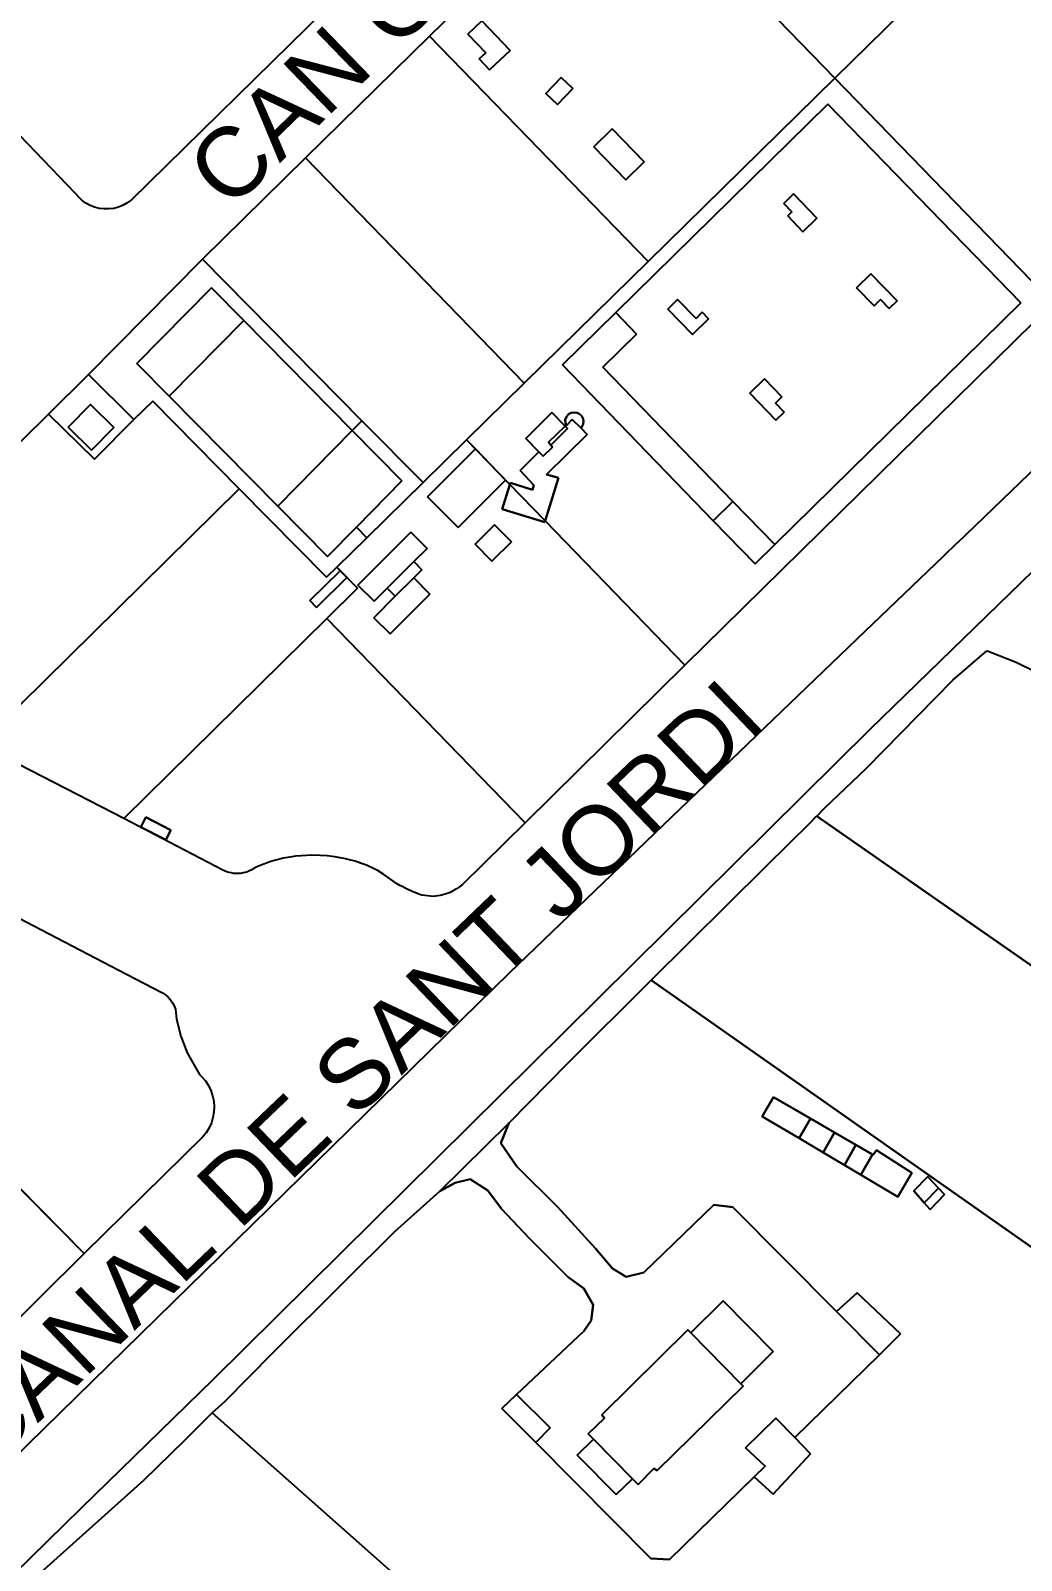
# Model space of a CAD drawing. Header units: millimetres. Extents: x 1888 to 2040, y 1705 to 1894.
# Drawn here: x 1943.3828 to 1943.5982, y 1822.3468 to 1822.6797 of the extents above; entities that cross this region are included whole.
import ezdxf

# ---------------------------------------------------------------- set-up
doc = ezdxf.new("R2010")
doc.units = ezdxf.units.MM
doc.styles.get("Standard").update_dxf_attribs({"font": 'arial.ttf'})

# ---------------------------------------------------------------- blocks, each defined once
blk = doc.blocks.new('PI Son Oms')
for p, q in [((-181.3068, -12.09385), (-181.2662, -12.05396)), ((-181.3068, -12.09385), (-181.2662, -12.05396)), ((-181.2662, -12.05396), (-181.21868, -12.10298)), ((-181.21868, -12.10298), (-181.2662, -12.05396)), ((-181.2662, -12.05396), (-181.21868, -12.10298)), ((-181.21868, -12.10298), (-181.2662, -12.05396)), ((-181.1885, -12.07333), (-181.21868, -12.10298)), ((-181.21868, -12.10298), (-181.1885, -12.07333)), ((-181.1885, -12.07333), (-181.21868, -12.10298)), ((-181.21868, -12.10298), (-181.1885, -12.07333)), ((-181.38385, -12.12802), (-181.41959, -12.09076)), ((-181.38385, -12.12802), (-181.41959, -12.09076)), ((-181.32955, -12.08818), (-181.37168, -12.12952)), ((-181.32955, -12.08818), (-181.37168, -12.12952)), ((-181.2954, -12.0905), (-181.29845, -12.0934)), ((-181.29845, -12.0934), (-181.2954, -12.0905)), ((-181.28928, -12.09694), (-181.2954, -12.0905)), ((-181.2954, -12.0905), (-181.28928, -12.09694)), ((-181.33374, -12.12031), (-181.3068, -12.09385)), ((-181.33374, -12.12031), (-181.3068, -12.09385)), ((-181.25927, -12.14288), (-181.3068, -12.09385)), ((-181.3068, -12.09385), (-181.25927, -12.14288)), ((-181.25927, -12.14288), (-181.3068, -12.09385)), ((-181.3068, -12.09385), (-181.25927, -12.14288)), ((-181.29845, -12.0934), (-181.29459, -12.09747)), ((-181.29459, -12.09747), (-181.29845, -12.0934)), ((-181.29459, -12.09747), (-181.29599, -12.09879)), ((-181.29599, -12.09879), (-181.29459, -12.09747)), ((-181.29373, -12.10117), (-181.28928, -12.09694)), ((-181.28928, -12.09694), (-181.29373, -12.10117)), ((-181.29599, -12.09879), (-181.29373, -12.10117)), ((-181.29373, -12.10117), (-181.29599, -12.09879)), ((-181.2815, -12.10634), (-181.27818, -12.10282)), ((-181.27818, -12.10282), (-181.2815, -12.10634)), ((-181.27818, -12.10282), (-181.27566, -12.1052)), ((-181.27566, -12.1052), (-181.27818, -12.10282)), ((-181.21868, -12.10298), (-181.25927, -12.14288)), ((-181.25927, -12.14288), (-181.21868, -12.10298)), ((-181.21868, -12.10298), (-181.25927, -12.14288)), ((-181.25927, -12.14288), (-181.21868, -12.10298)), ((-181.21868, -12.10298), (-181.17118, -12.15197)), ((-181.17118, -12.15197), (-181.21868, -12.10298)), ((-181.21868, -12.10298), (-181.17118, -12.15197)), ((-181.17118, -12.15197), (-181.21868, -12.10298)), ((-181.27897, -12.10872), (-181.2815, -12.10634)), ((-181.2815, -12.10634), (-181.27897, -12.10872)), ((-181.27566, -12.1052), (-181.27897, -12.10872)), ((-181.27897, -12.10872), (-181.27566, -12.1052)), ((-181.26631, -12.15399), (-181.22016, -12.10864)), ((-181.22016, -12.10864), (-181.26631, -12.15399)), ((-181.22016, -12.10864), (-181.17823, -12.15189)), ((-181.17823, -12.15189), (-181.22016, -12.10864)), ((-181.26705, -12.11403), (-181.27109, -12.11794)), ((-181.27109, -12.11794), (-181.26705, -12.11403)), ((-181.2601, -12.12121), (-181.26705, -12.11403)), ((-181.26705, -12.11403), (-181.2601, -12.12121)), ((-181.35618, -12.14236), (-181.33374, -12.12031)), ((-181.35618, -12.14236), (-181.33374, -12.12031)), ((-181.33374, -12.12031), (-181.2862, -12.16934)), ((-181.2862, -12.16934), (-181.33374, -12.12031)), ((-181.33374, -12.12031), (-181.2862, -12.16934)), ((-181.2862, -12.16934), (-181.33374, -12.12031)), ((-181.27109, -12.11794), (-181.26414, -12.12512)), ((-181.26414, -12.12512), (-181.27109, -12.11794)), ((-181.26414, -12.12512), (-181.2601, -12.12121)), ((-181.2601, -12.12121), (-181.26414, -12.12512)), ((-181.38317, -12.12883), (-181.38385, -12.12802)), ((-181.38317, -12.12883), (-181.38385, -12.12802)), ((-181.3824, -12.12955), (-181.38317, -12.12883)), ((-181.3824, -12.12955), (-181.38317, -12.12883)), ((-181.38155, -12.13017), (-181.3824, -12.12955)), ((-181.38155, -12.13017), (-181.3824, -12.12955)), ((-181.38062, -12.13067), (-181.38155, -12.13017)), ((-181.38062, -12.13067), (-181.38155, -12.13017)), ((-181.37964, -12.13106), (-181.38062, -12.13067)), ((-181.37964, -12.13106), (-181.38062, -12.13067)), ((-181.37861, -12.13132), (-181.37964, -12.13106)), ((-181.37861, -12.13132), (-181.37964, -12.13106)), ((-181.37444, -12.13104), (-181.37546, -12.13131)), ((-181.37444, -12.13104), (-181.37546, -12.13131)), ((-181.37345, -12.13065), (-181.37444, -12.13104)), ((-181.37345, -12.13065), (-181.37444, -12.13104)), ((-181.37253, -12.13014), (-181.37345, -12.13065)), ((-181.37253, -12.13014), (-181.37345, -12.13065)), ((-181.37168, -12.12952), (-181.37253, -12.13014)), ((-181.37168, -12.12952), (-181.37253, -12.13014)), ((-181.22765, -12.12817), (-181.22979, -12.13026)), ((-181.22979, -12.13026), (-181.22765, -12.12817)), ((-181.22979, -12.13026), (-181.22802, -12.13209)), ((-181.22802, -12.13209), (-181.22979, -12.13026)), ((-181.22256, -12.13342), (-181.22765, -12.12817)), ((-181.22765, -12.12817), (-181.22256, -12.13342)), ((-181.37756, -12.13145), (-181.37861, -12.13132)), ((-181.37756, -12.13145), (-181.37861, -12.13132)), ((-181.37651, -12.13144), (-181.37756, -12.13145)), ((-181.37651, -12.13144), (-181.37756, -12.13145)), ((-181.37546, -12.13131), (-181.37651, -12.13144)), ((-181.37546, -12.13131), (-181.37651, -12.13144)), ((-181.22802, -12.13209), (-181.22891, -12.13296)), ((-181.22891, -12.13296), (-181.22802, -12.13209)), ((-181.22891, -12.13296), (-181.2256, -12.13639)), ((-181.2256, -12.13639), (-181.22891, -12.13296)), ((-181.2256, -12.13639), (-181.22256, -12.13342)), ((-181.22256, -12.13342), (-181.2256, -12.13639)), ((-181.19201, -12.20407), (-181.12363, -12.13832)), ((-181.19201, -12.20407), (-181.12363, -12.13832)), ((-181.38095, -12.16748), (-181.35618, -12.14236)), ((-181.38095, -12.16748), (-181.35618, -12.14236)), ((-181.35618, -12.14236), (-181.32149, -12.17753)), ((-181.32149, -12.17753), (-181.35618, -12.14236)), ((-181.35618, -12.14236), (-181.32149, -12.17753)), ((-181.32149, -12.17753), (-181.35618, -12.14236)), ((-181.2862, -12.16934), (-181.25927, -12.14288)), ((-181.25927, -12.14288), (-181.2862, -12.16934)), ((-181.2862, -12.16934), (-181.25927, -12.14288)), ((-181.25927, -12.14288), (-181.2862, -12.16934)), ((-181.21083, -12.14555), (-181.21393, -12.14861)), ((-181.21393, -12.14861), (-181.21083, -12.14555)), ((-181.20513, -12.15143), (-181.21083, -12.14555)), ((-181.21083, -12.14555), (-181.20513, -12.15143)), ((-181.35422, -12.14863), (-181.37044, -12.16508)), ((-181.37044, -12.16508), (-181.35422, -12.14863)), ((-181.3472, -12.15575), (-181.35422, -12.14863)), ((-181.35422, -12.14863), (-181.3472, -12.15575)), ((-181.25286, -12.15112), (-181.25499, -12.15322)), ((-181.25499, -12.15322), (-181.25286, -12.15112)), ((-181.24884, -12.15525), (-181.25286, -12.15112)), ((-181.25286, -12.15112), (-181.24884, -12.15525)), ((-181.21393, -12.14861), (-181.21011, -12.15256)), ((-181.21011, -12.15256), (-181.21393, -12.14861)), ((-181.21011, -12.15256), (-181.2087, -12.15117)), ((-181.2087, -12.15117), (-181.21011, -12.15256)), ((-181.2087, -12.15117), (-181.20683, -12.1531)), ((-181.20683, -12.1531), (-181.2087, -12.15117)), ((-181.27792, -12.1654), (-181.26631, -12.15399)), ((-181.26631, -12.15399), (-181.27792, -12.1654)), ((-181.26179, -12.15866), (-181.26631, -12.15399)), ((-181.26631, -12.15399), (-181.26179, -12.15866)), ((-181.25499, -12.15322), (-181.24959, -12.15879)), ((-181.24959, -12.15879), (-181.25499, -12.15322)), ((-181.17118, -12.15197), (-181.25127, -12.23069)), ((-181.17118, -12.15197), (-181.25127, -12.23069)), ((-181.24751, -12.15394), (-181.24884, -12.15525)), ((-181.24884, -12.15525), (-181.24751, -12.15394)), ((-181.24612, -12.15537), (-181.24751, -12.15394)), ((-181.24751, -12.15394), (-181.24612, -12.15537)), ((-181.17823, -12.15189), (-181.23172, -12.20447)), ((-181.23172, -12.20447), (-181.17823, -12.15189)), ((-181.20683, -12.1531), (-181.20513, -12.15143)), ((-181.20513, -12.15143), (-181.20683, -12.1531)), ((-181.36342, -12.1722), (-181.3472, -12.15575)), ((-181.3472, -12.15575), (-181.36342, -12.1722)), ((-181.3472, -12.15575), (-181.3236, -12.17967)), ((-181.3236, -12.17967), (-181.3472, -12.15575)), ((-181.24959, -12.15879), (-181.24612, -12.15537)), ((-181.24612, -12.15537), (-181.24959, -12.15879)), ((-181.26911, -12.16585), (-181.26179, -12.15866)), ((-181.26179, -12.15866), (-181.26911, -12.16585)), ((-181.12613, -12.16206), (-181.21099, -12.24466)), ((-181.12613, -12.16206), (-181.21099, -12.24466)), ((-181.38966, -12.1761), (-181.38095, -12.16748)), ((-181.38966, -12.1761), (-181.38095, -12.16748)), ((-181.38095, -12.16748), (-181.37107, -12.17727)), ((-181.37107, -12.17727), (-181.38095, -12.16748)), ((-181.38095, -12.16748), (-181.37107, -12.17727)), ((-181.37107, -12.17727), (-181.38095, -12.16748)), ((-181.37044, -12.16508), (-181.36342, -12.1722)), ((-181.36342, -12.1722), (-181.37044, -12.16508)), ((-181.24509, -12.19928), (-181.27792, -12.1654)), ((-181.27792, -12.1654), (-181.24509, -12.19928)), ((-181.24082, -12.19508), (-181.26911, -12.16585)), ((-181.26911, -12.16585), (-181.24082, -12.19508)), ((-181.29876, -12.18169), (-181.2862, -12.16934)), ((-181.2862, -12.16934), (-181.29876, -12.18169)), ((-181.29876, -12.18169), (-181.2862, -12.16934)), ((-181.2862, -12.16934), (-181.29876, -12.18169)), ((-181.23397, -12.16844), (-181.23716, -12.17156)), ((-181.23716, -12.17156), (-181.23397, -12.16844)), ((-181.23016, -12.17236), (-181.23397, -12.16844)), ((-181.23397, -12.16844), (-181.23016, -12.17236)), ((-181.38539, -12.17892), (-181.38054, -12.174)), ((-181.38054, -12.174), (-181.38539, -12.17892)), ((-181.38054, -12.174), (-181.37546, -12.17901)), ((-181.37546, -12.17901), (-181.38054, -12.174)), ((-181.37107, -12.17727), (-181.367, -12.17325)), ((-181.367, -12.17325), (-181.37107, -12.17727)), ((-181.37107, -12.17727), (-181.367, -12.17325)), ((-181.367, -12.17325), (-181.37107, -12.17727)), ((-181.367, -12.17325), (-181.34818, -12.19233)), ((-181.34818, -12.19233), (-181.367, -12.17325)), ((-181.367, -12.17325), (-181.34818, -12.19233)), ((-181.34818, -12.19233), (-181.367, -12.17325)), ((-181.33982, -12.19612), (-181.36342, -12.1722)), ((-181.36342, -12.1722), (-181.33982, -12.19612)), ((-181.23716, -12.17156), (-181.23147, -12.17741)), ((-181.23147, -12.17741), (-181.23716, -12.17156)), ((-181.23157, -12.17374), (-181.23016, -12.17236)), ((-181.23016, -12.17236), (-181.23157, -12.17374)), ((-181.2297, -12.17566), (-181.23157, -12.17374)), ((-181.23157, -12.17374), (-181.2297, -12.17566)), ((-181.43822, -12.22398), (-181.38966, -12.1761)), ((-181.43822, -12.22398), (-181.38966, -12.1761)), ((-181.38966, -12.1761), (-181.37962, -12.18593)), ((-181.37962, -12.18593), (-181.38966, -12.1761)), ((-181.38966, -12.1761), (-181.37962, -12.18593)), ((-181.37962, -12.18593), (-181.38966, -12.1761)), ((-181.37962, -12.18593), (-181.37107, -12.17727)), ((-181.37107, -12.17727), (-181.37962, -12.18593)), ((-181.37962, -12.18593), (-181.37107, -12.17727)), ((-181.37107, -12.17727), (-181.37962, -12.18593)), ((-181.3236, -12.17967), (-181.32149, -12.17753)), ((-181.32149, -12.17753), (-181.3236, -12.17967)), ((-181.32149, -12.17753), (-181.30822, -12.19099)), ((-181.30822, -12.19099), (-181.32149, -12.17753)), ((-181.32149, -12.17753), (-181.30822, -12.19099)), ((-181.30822, -12.19099), (-181.32149, -12.17753)), ((-181.28588, -12.18139), (-181.28017, -12.17576)), ((-181.28017, -12.17576), (-181.28588, -12.18139)), ((-181.28017, -12.17576), (-181.27731, -12.17868)), ((-181.27731, -12.17868), (-181.28017, -12.17576)), ((-181.27699, -12.17667), (-181.27727, -12.1773)), ((-181.27727, -12.1773), (-181.27699, -12.17667)), ((-181.27727, -12.1773), (-181.27724, -12.17799)), ((-181.27724, -12.17799), (-181.27727, -12.1773)), ((-181.27705, -12.17854), (-181.27578, -12.17724)), ((-181.27578, -12.17724), (-181.27705, -12.17854)), ((-181.27656, -12.17612), (-181.27699, -12.17667)), ((-181.27699, -12.17667), (-181.27656, -12.17612)), ((-181.27602, -12.17583), (-181.27656, -12.17612)), ((-181.27656, -12.17612), (-181.27602, -12.17583)), ((-181.27529, -12.17571), (-181.27602, -12.17583)), ((-181.27602, -12.17583), (-181.27529, -12.17571)), ((-181.27578, -12.17724), (-181.27382, -12.17918)), ((-181.27382, -12.17918), (-181.27578, -12.17724)), ((-181.27466, -12.17582), (-181.27529, -12.17571)), ((-181.27529, -12.17571), (-181.27466, -12.17582)), ((-181.27408, -12.17613), (-181.27466, -12.17582)), ((-181.27466, -12.17582), (-181.27408, -12.17613)), ((-181.27367, -12.17655), (-181.27408, -12.17613)), ((-181.27408, -12.17613), (-181.27367, -12.17655)), ((-181.27339, -12.17715), (-181.27367, -12.17655)), ((-181.27367, -12.17655), (-181.27339, -12.17715)), ((-181.27332, -12.17771), (-181.27339, -12.17715)), ((-181.27339, -12.17715), (-181.27332, -12.17771)), ((-181.27339, -12.17828), (-181.27332, -12.17771)), ((-181.27332, -12.17771), (-181.27339, -12.17828)), ((-181.23147, -12.17741), (-181.2297, -12.17566)), ((-181.2297, -12.17566), (-181.23147, -12.17741)), ((-181.38032, -12.18393), (-181.38539, -12.17892)), ((-181.38539, -12.17892), (-181.38032, -12.18393)), ((-181.37546, -12.17901), (-181.38032, -12.18393)), ((-181.38032, -12.18393), (-181.37546, -12.17901)), ((-181.3236, -12.17967), (-181.33982, -12.19612)), ((-181.33982, -12.19612), (-181.3236, -12.17967)), ((-181.31279, -12.19064), (-181.3236, -12.17967)), ((-181.3236, -12.17967), (-181.31279, -12.19064)), ((-181.27252, -12.18054), (-181.28136, -12.1892)), ((-181.28136, -12.1892), (-181.27252, -12.18054)), ((-181.2809, -12.18223), (-181.27731, -12.17868)), ((-181.27731, -12.17868), (-181.2809, -12.18223)), ((-181.28043, -12.18282), (-181.27681, -12.17925)), ((-181.27681, -12.17925), (-181.28043, -12.18282)), ((-181.27731, -12.17868), (-181.27725, -12.17875)), ((-181.27725, -12.17875), (-181.27731, -12.17868)), ((-181.27725, -12.17875), (-181.27705, -12.17854)), ((-181.27705, -12.17854), (-181.27725, -12.17875)), ((-181.27681, -12.17925), (-181.27725, -12.17875)), ((-181.27725, -12.17875), (-181.27681, -12.17925)), ((-181.27724, -12.17799), (-181.27712, -12.17845)), ((-181.27712, -12.17845), (-181.27724, -12.17799)), ((-181.27712, -12.17845), (-181.27705, -12.17854)), ((-181.27705, -12.17854), (-181.27712, -12.17845)), ((-181.27382, -12.17918), (-181.27366, -12.17889)), ((-181.27366, -12.17889), (-181.27382, -12.17918)), ((-181.27382, -12.17918), (-181.27252, -12.18054)), ((-181.27252, -12.18054), (-181.27382, -12.17918)), ((-181.27366, -12.17889), (-181.27339, -12.17828)), ((-181.27339, -12.17828), (-181.27366, -12.17889)), ((-181.29876, -12.18169), (-181.30822, -12.19099)), ((-181.30822, -12.19099), (-181.29876, -12.18169)), ((-181.29876, -12.18169), (-181.30822, -12.19099)), ((-181.30822, -12.19099), (-181.29876, -12.18169)), ((-181.29683, -12.18368), (-181.30726, -12.1941)), ((-181.30726, -12.1941), (-181.29683, -12.18368)), ((-181.28932, -12.19143), (-181.29876, -12.18169)), ((-181.29876, -12.18169), (-181.29683, -12.18368)), ((-181.28932, -12.19143), (-181.29876, -12.18169)), ((-181.29876, -12.18169), (-181.28932, -12.19143)), ((-181.29683, -12.18368), (-181.29025, -12.19047)), ((-181.28712, -12.18836), (-181.28304, -12.18429)), ((-181.28304, -12.18429), (-181.28712, -12.18836)), ((-181.28304, -12.18429), (-181.28588, -12.18139)), ((-181.28588, -12.18139), (-181.28304, -12.18429)), ((-181.28304, -12.18429), (-181.2821, -12.18527)), ((-181.2821, -12.18527), (-181.28304, -12.18429)), ((-181.2821, -12.18527), (-181.28004, -12.18331)), ((-181.28004, -12.18331), (-181.2821, -12.18527)), ((-181.28043, -12.18282), (-181.2809, -12.18223)), ((-181.2809, -12.18223), (-181.28043, -12.18282)), ((-181.28004, -12.18331), (-181.28043, -12.18282)), ((-181.28043, -12.18282), (-181.28004, -12.18331)), ((-181.32269, -12.20068), (-181.31279, -12.19064)), ((-181.31279, -12.19064), (-181.32269, -12.20068)), ((-181.30822, -12.19099), (-181.32042, -12.20298)), ((-181.32042, -12.20298), (-181.30822, -12.19099)), ((-181.30822, -12.19099), (-181.32042, -12.20298)), ((-181.32042, -12.20298), (-181.30822, -12.19099)), ((-181.30058, -12.20079), (-181.29025, -12.19047)), ((-181.29025, -12.19047), (-181.30058, -12.20079)), ((-181.29025, -12.19047), (-181.28932, -12.19143)), ((-181.28932, -12.19143), (-181.28921, -12.19108)), ((-181.28921, -12.19108), (-181.28932, -12.19143)), ((-181.28921, -12.19108), (-181.28444, -12.1926)), ((-181.28444, -12.1926), (-181.28921, -12.19108)), ((-181.28411, -12.19152), (-181.28712, -12.18836)), ((-181.28712, -12.18836), (-181.28411, -12.19152)), ((-181.27876, -12.18999), (-181.28166, -12.19934)), ((-181.28166, -12.19934), (-181.27876, -12.18999)), ((-181.28136, -12.1892), (-181.27876, -12.18999)), ((-181.27876, -12.18999), (-181.28136, -12.1892)), ((-181.34818, -12.19233), (-181.40461, -12.24798)), ((-181.40461, -12.24798), (-181.34818, -12.19233)), ((-181.34818, -12.19233), (-181.40461, -12.24798)), ((-181.40461, -12.24798), (-181.34818, -12.19233)), ((-181.34818, -12.19233), (-181.32918, -12.21159)), ((-181.32918, -12.21159), (-181.34818, -12.19233)), ((-181.34818, -12.19233), (-181.32918, -12.21159)), ((-181.32918, -12.21159), (-181.34818, -12.19233)), ((-181.30726, -12.1941), (-181.30058, -12.20079)), ((-181.30058, -12.20079), (-181.30726, -12.1941)), ((-181.28932, -12.19143), (-181.29098, -12.19676)), ((-181.29098, -12.19676), (-181.28932, -12.19143)), ((-181.28166, -12.19934), (-181.28932, -12.19143)), ((-181.28932, -12.19143), (-181.28166, -12.19934)), ((-181.28166, -12.19934), (-181.28932, -12.19143)), ((-181.28932, -12.19143), (-181.28166, -12.19934)), ((-181.28444, -12.1926), (-181.28411, -12.19152)), ((-181.28411, -12.19152), (-181.28444, -12.1926)), ((-181.32901, -12.20709), (-181.33982, -12.19612)), ((-181.33982, -12.19612), (-181.32901, -12.20709)), ((-181.29098, -12.19676), (-181.28174, -12.19959)), ((-181.28174, -12.19959), (-181.29098, -12.19676)), ((-181.24509, -12.19928), (-181.24082, -12.19508)), ((-181.24082, -12.19508), (-181.24509, -12.19928)), ((-181.23172, -12.20447), (-181.24082, -12.19508)), ((-181.24082, -12.19508), (-181.23172, -12.20447)), ((-181.32269, -12.20068), (-181.32901, -12.20709)), ((-181.32901, -12.20709), (-181.32269, -12.20068)), ((-181.32042, -12.20298), (-181.32269, -12.20068)), ((-181.32269, -12.20068), (-181.32042, -12.20298)), ((-181.29267, -12.20018), (-181.2969, -12.2044)), ((-181.2969, -12.2044), (-181.29267, -12.20018)), ((-181.289, -12.20385), (-181.29267, -12.20018)), ((-181.29267, -12.20018), (-181.289, -12.20385)), ((-181.28174, -12.19959), (-181.28166, -12.19934)), ((-181.28166, -12.19934), (-181.28174, -12.19959)), ((-181.25127, -12.23069), (-181.28166, -12.19934)), ((-181.28166, -12.19934), (-181.25127, -12.23069)), ((-181.25127, -12.23069), (-181.28166, -12.19934)), ((-181.28166, -12.19934), (-181.25127, -12.23069)), ((-181.23599, -12.20866), (-181.24509, -12.19928)), ((-181.24509, -12.19928), (-181.23599, -12.20866)), ((-181.32042, -12.20298), (-181.32698, -12.20943)), ((-181.32698, -12.20943), (-181.32042, -12.20298)), ((-181.32042, -12.20298), (-181.32698, -12.20943)), ((-181.32698, -12.20943), (-181.32042, -12.20298)), ((-181.31088, -12.20179), (-181.3224, -12.21328)), ((-181.3224, -12.21328), (-181.31088, -12.20179)), ((-181.30735, -12.20533), (-181.31088, -12.20179)), ((-181.31088, -12.20179), (-181.30735, -12.20533)), ((-181.2969, -12.2044), (-181.29323, -12.20807)), ((-181.29323, -12.20807), (-181.2969, -12.2044)), ((-181.29323, -12.20807), (-181.289, -12.20385)), ((-181.289, -12.20385), (-181.29323, -12.20807)), ((-181.23172, -12.20447), (-181.23599, -12.20866)), ((-181.23599, -12.20866), (-181.23172, -12.20447)), ((-181.19491, -12.20686), (-181.19221, -12.20426)), ((-181.19491, -12.20686), (-181.19221, -12.20426)), ((-181.19221, -12.20426), (-181.19201, -12.20407)), ((-181.19221, -12.20426), (-181.19201, -12.20407)), ((-181.31023, -12.2082), (-181.30735, -12.20533)), ((-181.30735, -12.20533), (-181.31023, -12.2082)), ((-181.21206, -12.22334), (-181.19503, -12.20698)), ((-181.21206, -12.22334), (-181.19503, -12.20698)), ((-181.19503, -12.20698), (-181.19491, -12.20686)), ((-181.19503, -12.20698), (-181.19491, -12.20686)), ((-181.33286, -12.21663), (-181.32625, -12.21017)), ((-181.32625, -12.21017), (-181.33286, -12.21663)), ((-181.32918, -12.21159), (-181.32698, -12.20943)), ((-181.32698, -12.20943), (-181.32918, -12.21159)), ((-181.32918, -12.21159), (-181.32698, -12.20943)), ((-181.32698, -12.20943), (-181.32918, -12.21159)), ((-181.32698, -12.20943), (-181.32625, -12.21017)), ((-181.32247, -12.214), (-181.32698, -12.20943)), ((-181.32698, -12.20943), (-181.32247, -12.214)), ((-181.32247, -12.214), (-181.32698, -12.20943)), ((-181.32625, -12.21017), (-181.32476, -12.21168)), ((-181.31601, -12.21398), (-181.31023, -12.2082)), ((-181.31023, -12.2082), (-181.31601, -12.21398)), ((-181.30846, -12.20997), (-181.31024, -12.21174)), ((-181.31024, -12.21174), (-181.30846, -12.20997)), ((-181.31023, -12.2082), (-181.30846, -12.20997)), ((-181.30846, -12.20997), (-181.31023, -12.2082)), ((-181.32476, -12.21168), (-181.33139, -12.21814)), ((-181.33139, -12.21814), (-181.32476, -12.21168)), ((-181.32247, -12.214), (-181.32915, -12.22058)), ((-181.32915, -12.22058), (-181.32247, -12.214)), ((-181.32247, -12.214), (-181.32915, -12.22058)), ((-181.32915, -12.22058), (-181.32247, -12.214)), ((-181.32476, -12.21168), (-181.32247, -12.214)), ((-181.3224, -12.21328), (-181.31886, -12.21683)), ((-181.31886, -12.21683), (-181.3224, -12.21328)), ((-181.31886, -12.21683), (-181.31601, -12.21398)), ((-181.31601, -12.21398), (-181.31886, -12.21683)), ((-181.31424, -12.21574), (-181.31601, -12.21398)), ((-181.31601, -12.21398), (-181.31424, -12.21574)), ((-181.31024, -12.21174), (-181.31424, -12.21574)), ((-181.31424, -12.21574), (-181.31024, -12.21174)), ((-181.3067, -12.21528), (-181.31024, -12.21174)), ((-181.31024, -12.21174), (-181.3067, -12.21528)), ((-181.33139, -12.21814), (-181.33286, -12.21663)), ((-181.33286, -12.21663), (-181.33139, -12.21814)), ((-181.31424, -12.21574), (-181.31889, -12.22039)), ((-181.31889, -12.22039), (-181.31424, -12.21574)), ((-181.31535, -12.22393), (-181.3067, -12.21528)), ((-181.3067, -12.21528), (-181.31535, -12.22393)), ((-181.32915, -12.22058), (-181.37328, -12.26411)), ((-181.37328, -12.26411), (-181.32915, -12.22058)), ((-181.32915, -12.22058), (-181.37328, -12.26411)), ((-181.37328, -12.26411), (-181.32915, -12.22058)), ((-181.32915, -12.22058), (-181.28604, -12.26502)), ((-181.28604, -12.26502), (-181.32915, -12.22058)), ((-181.32915, -12.22058), (-181.28604, -12.26502)), ((-181.28604, -12.26502), (-181.32915, -12.22058)), ((-181.31889, -12.22039), (-181.31535, -12.22393)), ((-181.31535, -12.22393), (-181.31889, -12.22039)), ((-181.232, -12.24251), (-181.21206, -12.22334)), ((-181.232, -12.24251), (-181.21206, -12.22334)), ((-181.19297, -12.23401), (-181.18562, -12.22759)), ((-181.19297, -12.23401), (-181.18562, -12.22759)), ((-181.18562, -12.22759), (-181.1853, -12.22771)), ((-181.18562, -12.22759), (-181.1853, -12.22771)), ((-181.1853, -12.22771), (-181.17926, -12.23005)), ((-181.1853, -12.22771), (-181.17926, -12.23005)), ((-181.25127, -12.23069), (-181.28604, -12.26502)), ((-181.25127, -12.23069), (-181.28604, -12.26502)), ((-181.17926, -12.23005), (-181.17001, -12.23465)), ((-181.17926, -12.23005), (-181.17001, -12.23465)), ((-181.21175, -12.25316), (-181.19297, -12.23401)), ((-181.21175, -12.25316), (-181.19297, -12.23401)), ((-181.28933, -12.29763), (-181.232, -12.24251)), ((-181.28933, -12.29763), (-181.232, -12.24251)), ((-181.21099, -12.24466), (-181.27745, -12.3105)), ((-181.21099, -12.24466), (-181.27745, -12.3105)), ((-181.37328, -12.26411), (-181.40461, -12.24798)), ((-181.37328, -12.26411), (-181.40461, -12.24798)), ((-181.22096, -12.26195), (-181.21175, -12.25316)), ((-181.22096, -12.26195), (-181.21175, -12.25316)), ((-181.35157, -12.27543), (-181.37328, -12.26411)), ((-181.35157, -12.27543), (-181.37328, -12.26411)), ((-181.36961, -12.26599), (-181.36852, -12.26383)), ((-181.36852, -12.26383), (-181.36961, -12.26599)), ((-181.36852, -12.26383), (-181.36304, -12.26661)), ((-181.36304, -12.26661), (-181.36852, -12.26383)), ((-181.22391, -12.26486), (-181.22291, -12.26387)), ((-181.22391, -12.26486), (-181.22291, -12.26387)), ((-181.22291, -12.26387), (-181.2226, -12.26357)), ((-181.22291, -12.26387), (-181.2226, -12.26357)), ((-181.2226, -12.26357), (-181.22096, -12.26195)), ((-181.2226, -12.26357), (-181.22096, -12.26195)), ((-181.1442, -12.31825), (-181.2226, -12.26357)), ((-181.2226, -12.26357), (-181.1442, -12.31825)), ((-181.1442, -12.31825), (-181.2226, -12.26357)), ((-181.2226, -12.26357), (-181.1442, -12.31825)), ((-181.36413, -12.26876), (-181.36961, -12.26599)), ((-181.36961, -12.26599), (-181.36413, -12.26876)), ((-181.36304, -12.26661), (-181.36413, -12.26876)), ((-181.36413, -12.26876), (-181.36304, -12.26661)), ((-181.28604, -12.26502), (-181.29965, -12.27843)), ((-181.28604, -12.26502), (-181.29965, -12.27843)), ((-181.23359, -12.27444), (-181.22391, -12.26486)), ((-181.23359, -12.27444), (-181.22391, -12.26486)), ((-181.34305, -12.27408), (-181.34452, -12.2747)), ((-181.34305, -12.27408), (-181.34452, -12.2747)), ((-181.34224, -12.27378), (-181.34305, -12.27408)), ((-181.34224, -12.27378), (-181.34305, -12.27408)), ((-181.34133, -12.27347), (-181.34224, -12.27378)), ((-181.34133, -12.27347), (-181.34224, -12.27378)), ((-181.34026, -12.27315), (-181.34133, -12.27347)), ((-181.34026, -12.27315), (-181.34133, -12.27347)), ((-181.33965, -12.27299), (-181.34026, -12.27315)), ((-181.33965, -12.27299), (-181.34026, -12.27315)), ((-181.33863, -12.27275), (-181.33965, -12.27299)), ((-181.33863, -12.27275), (-181.33965, -12.27299)), ((-181.3376, -12.27255), (-181.33863, -12.27275)), ((-181.3376, -12.27255), (-181.33863, -12.27275)), ((-181.33677, -12.27241), (-181.3376, -12.27255)), ((-181.33677, -12.27241), (-181.3376, -12.27255)), ((-181.33593, -12.2723), (-181.33677, -12.27241)), ((-181.33593, -12.2723), (-181.33677, -12.27241)), ((-181.33466, -12.27218), (-181.33593, -12.2723)), ((-181.33466, -12.27218), (-181.33593, -12.2723)), ((-181.33253, -12.27207), (-181.33466, -12.27218)), ((-181.33253, -12.27207), (-181.33466, -12.27218)), ((-181.33055, -12.27211), (-181.33253, -12.27207)), ((-181.33055, -12.27211), (-181.33253, -12.27207)), ((-181.32904, -12.27223), (-181.33055, -12.27211)), ((-181.32904, -12.27223), (-181.33055, -12.27211)), ((-181.32737, -12.27244), (-181.32904, -12.27223)), ((-181.32737, -12.27244), (-181.32904, -12.27223)), ((-181.32626, -12.27263), (-181.32737, -12.27244)), ((-181.32626, -12.27263), (-181.32737, -12.27244)), ((-181.32537, -12.27281), (-181.32626, -12.27263)), ((-181.32537, -12.27281), (-181.32626, -12.27263)), ((-181.32417, -12.27308), (-181.32537, -12.27281)), ((-181.32417, -12.27308), (-181.32537, -12.27281)), ((-181.32298, -12.2734), (-181.32417, -12.27308)), ((-181.32298, -12.2734), (-181.32417, -12.27308)), ((-181.32181, -12.27378), (-181.32298, -12.2734)), ((-181.32181, -12.27378), (-181.32298, -12.2734)), ((-181.32052, -12.27426), (-181.32181, -12.27378)), ((-181.32052, -12.27426), (-181.32181, -12.27378)), ((-181.31898, -12.27496), (-181.32052, -12.27426)), ((-181.31898, -12.27496), (-181.32052, -12.27426)), ((-181.35139, -12.27551), (-181.35157, -12.27543)), ((-181.35139, -12.27551), (-181.35157, -12.27543)), ((-181.35074, -12.27574), (-181.35139, -12.27551)), ((-181.35074, -12.27574), (-181.35139, -12.27551)), ((-181.35037, -12.27585), (-181.35074, -12.27574)), ((-181.35037, -12.27585), (-181.35074, -12.27574)), ((-181.34994, -12.27595), (-181.35037, -12.27585)), ((-181.34994, -12.27595), (-181.35037, -12.27585)), ((-181.34942, -12.27603), (-181.34994, -12.27595)), ((-181.34942, -12.27603), (-181.34994, -12.27595)), ((-181.34896, -12.27607), (-181.34942, -12.27603)), ((-181.34896, -12.27607), (-181.34942, -12.27603)), ((-181.34861, -12.27608), (-181.34896, -12.27607)), ((-181.34861, -12.27608), (-181.34896, -12.27607)), ((-181.34825, -12.27607), (-181.34861, -12.27608)), ((-181.34825, -12.27607), (-181.34861, -12.27608)), ((-181.3479, -12.27604), (-181.34825, -12.27607)), ((-181.3479, -12.27604), (-181.34825, -12.27607)), ((-181.34754, -12.27599), (-181.3479, -12.27604)), ((-181.34754, -12.27599), (-181.3479, -12.27604)), ((-181.34732, -12.27595), (-181.34754, -12.27599)), ((-181.34732, -12.27595), (-181.34754, -12.27599)), ((-181.34689, -12.27584), (-181.34732, -12.27595)), ((-181.34689, -12.27584), (-181.34732, -12.27595)), ((-181.34636, -12.27567), (-181.34689, -12.27584)), ((-181.34636, -12.27567), (-181.34689, -12.27584)), ((-181.34595, -12.2755), (-181.34636, -12.27567)), ((-181.34595, -12.2755), (-181.34636, -12.27567)), ((-181.34558, -12.27532), (-181.34595, -12.2755)), ((-181.34558, -12.27532), (-181.34595, -12.2755)), ((-181.34535, -12.2752), (-181.34558, -12.27532)), ((-181.34535, -12.2752), (-181.34558, -12.27532)), ((-181.345, -12.275), (-181.34535, -12.2752)), ((-181.345, -12.275), (-181.34535, -12.2752)), ((-181.34452, -12.2747), (-181.345, -12.275)), ((-181.34452, -12.2747), (-181.345, -12.275)), ((-181.318, -12.27548), (-181.31898, -12.27496)), ((-181.318, -12.27548), (-181.31898, -12.27496)), ((-181.31671, -12.27628), (-181.318, -12.27548)), ((-181.31671, -12.27628), (-181.318, -12.27548)), ((-181.31576, -12.27695), (-181.31671, -12.27628)), ((-181.31576, -12.27695), (-181.31671, -12.27628)), ((-181.31481, -12.27765), (-181.31576, -12.27695)), ((-181.31481, -12.27765), (-181.31576, -12.27695)), ((-181.31396, -12.27821), (-181.31481, -12.27765)), ((-181.31396, -12.27821), (-181.31481, -12.27765)), ((-181.25861, -12.29924), (-181.23359, -12.27444)), ((-181.25861, -12.29924), (-181.23359, -12.27444)), ((-181.31309, -12.27873), (-181.31396, -12.27821)), ((-181.31309, -12.27873), (-181.31396, -12.27821)), ((-181.31289, -12.27884), (-181.31309, -12.27873)), ((-181.31289, -12.27884), (-181.31309, -12.27873)), ((-181.31165, -12.27949), (-181.31289, -12.27884)), ((-181.31165, -12.27949), (-181.31289, -12.27884)), ((-181.3106, -12.27998), (-181.31165, -12.27949)), ((-181.3106, -12.27998), (-181.31165, -12.27949)), ((-181.30891, -12.28063), (-181.3106, -12.27998)), ((-181.30891, -12.28063), (-181.3106, -12.27998)), ((-181.30855, -12.28074), (-181.30891, -12.28063)), ((-181.30855, -12.28074), (-181.30891, -12.28063)), ((-181.30837, -12.28078), (-181.30855, -12.28074)), ((-181.30837, -12.28078), (-181.30855, -12.28074)), ((-181.30602, -12.28103), (-181.30837, -12.28078)), ((-181.30602, -12.28103), (-181.30837, -12.28078)), ((-181.30451, -12.28086), (-181.30602, -12.28103)), ((-181.30451, -12.28086), (-181.30602, -12.28103)), ((-181.30392, -12.28073), (-181.30451, -12.28086)), ((-181.30392, -12.28073), (-181.30451, -12.28086)), ((-181.30319, -12.28052), (-181.30392, -12.28073)), ((-181.30319, -12.28052), (-181.30392, -12.28073)), ((-181.30232, -12.28018), (-181.30319, -12.28052)), ((-181.30232, -12.28018), (-181.30319, -12.28052)), ((-181.30141, -12.27972), (-181.30232, -12.28018)), ((-181.30141, -12.27972), (-181.30232, -12.28018)), ((-181.30093, -12.27942), (-181.30141, -12.27972)), ((-181.30093, -12.27942), (-181.30141, -12.27972)), ((-181.30025, -12.27893), (-181.30093, -12.27942)), ((-181.30025, -12.27893), (-181.30093, -12.27942)), ((-181.29965, -12.27843), (-181.30025, -12.27893)), ((-181.29965, -12.27843), (-181.30025, -12.27893)), ((-181.40294, -12.28222), (-181.37284, -12.29789)), ((-181.40294, -12.28222), (-181.37284, -12.29789)), ((-181.52275, -12.52625), (-181.28933, -12.29763)), ((-181.52275, -12.52625), (-181.28933, -12.29763)), ((-181.37284, -12.29789), (-181.36485, -12.30205)), ((-181.37284, -12.29789), (-181.36485, -12.30205)), ((-181.27664, -12.31729), (-181.2589, -12.29953)), ((-181.27664, -12.31729), (-181.2589, -12.29953)), ((-181.2589, -12.29953), (-181.25861, -12.29924)), ((-181.2589, -12.29953), (-181.25861, -12.29924)), ((-181.25861, -12.29924), (-181.1386, -12.38361)), ((-181.1386, -12.38361), (-181.25861, -12.29924)), ((-181.25861, -12.29924), (-181.1386, -12.38361)), ((-181.1386, -12.38361), (-181.25861, -12.29924)), ((-181.36485, -12.30205), (-181.36422, -12.30248)), ((-181.36485, -12.30205), (-181.36422, -12.30248)), ((-181.36422, -12.30248), (-181.36364, -12.30298)), ((-181.36422, -12.30248), (-181.36364, -12.30298)), ((-181.36364, -12.30298), (-181.36312, -12.30355)), ((-181.36364, -12.30298), (-181.36312, -12.30355)), ((-181.36312, -12.30355), (-181.36269, -12.30418)), ((-181.36312, -12.30355), (-181.36269, -12.30418)), ((-181.36269, -12.30418), (-181.36233, -12.30486)), ((-181.36269, -12.30418), (-181.36233, -12.30486)), ((-181.36233, -12.30486), (-181.36207, -12.30558)), ((-181.36233, -12.30486), (-181.36207, -12.30558)), ((-181.36207, -12.30558), (-181.36184, -12.30775)), ((-181.36207, -12.30558), (-181.36184, -12.30775)), ((-181.43057, -12.30955), (-181.38188, -12.35878)), ((-181.38188, -12.35878), (-181.43057, -12.30955)), ((-181.43057, -12.30955), (-181.38188, -12.35878)), ((-181.38188, -12.35878), (-181.43057, -12.30955)), ((-181.36184, -12.30775), (-181.36091, -12.31148)), ((-181.36184, -12.30775), (-181.36091, -12.31148)), ((-181.27745, -12.3105), (-181.35391, -12.38624)), ((-181.27745, -12.3105), (-181.35391, -12.38624)), ((-181.36091, -12.31148), (-181.35953, -12.31507)), ((-181.36091, -12.31148), (-181.35953, -12.31507)), ((-181.35953, -12.31507), (-181.35681, -12.31977)), ((-181.35953, -12.31507), (-181.35681, -12.31977)), ((-181.28954, -12.33042), (-181.27664, -12.31729)), ((-181.28954, -12.33042), (-181.27664, -12.31729)), ((-181.35681, -12.31977), (-181.35633, -12.32028)), ((-181.35681, -12.31977), (-181.35633, -12.32028)), ((-181.35633, -12.32028), (-181.35554, -12.3212)), ((-181.35633, -12.32028), (-181.35554, -12.3212)), ((-181.35554, -12.3212), (-181.35488, -12.3222)), ((-181.35554, -12.3212), (-181.35488, -12.3222)), ((-181.35488, -12.3222), (-181.35435, -12.32328)), ((-181.35488, -12.3222), (-181.35435, -12.32328)), ((-181.35435, -12.32328), (-181.35396, -12.32442)), ((-181.35435, -12.32328), (-181.35396, -12.32442)), ((-181.35396, -12.32442), (-181.35372, -12.3256)), ((-181.35396, -12.32442), (-181.35372, -12.3256)), ((-181.35372, -12.3256), (-181.35362, -12.3268)), ((-181.35372, -12.3256), (-181.35362, -12.3268)), ((-181.35362, -12.3268), (-181.35368, -12.328)), ((-181.35362, -12.3268), (-181.35368, -12.328)), ((-181.23202, -12.3247), (-181.23446, -12.32892)), ((-181.23446, -12.32892), (-181.23202, -12.3247)), ((-181.22393, -12.3294), (-181.23202, -12.3247)), ((-181.23202, -12.3247), (-181.22393, -12.3294)), ((-181.35424, -12.33034), (-181.35473, -12.33143)), ((-181.35424, -12.33034), (-181.35473, -12.33143)), ((-181.35389, -12.32919), (-181.35424, -12.33034)), ((-181.35389, -12.32919), (-181.35424, -12.33034)), ((-181.35368, -12.328), (-181.35389, -12.32919)), ((-181.35368, -12.328), (-181.35389, -12.32919)), ((-181.30459, -12.34517), (-181.28954, -12.33042)), ((-181.30459, -12.34517), (-181.28954, -12.33042)), ((-181.29132, -12.33477), (-181.28954, -12.33042)), ((-181.28954, -12.33042), (-181.29132, -12.33477)), ((-181.23446, -12.32892), (-181.22641, -12.33369)), ((-181.22641, -12.33369), (-181.23446, -12.32892)), ((-181.22393, -12.3294), (-181.22641, -12.33369)), ((-181.22641, -12.33369), (-181.22393, -12.3294)), ((-181.21871, -12.33243), (-181.22393, -12.3294)), ((-181.22393, -12.3294), (-181.21871, -12.33243)), ((-181.35611, -12.3334), (-181.38188, -12.35878)), ((-181.35611, -12.3334), (-181.38188, -12.35878)), ((-181.35536, -12.33246), (-181.35611, -12.3334)), ((-181.35536, -12.33246), (-181.35611, -12.3334)), ((-181.35473, -12.33143), (-181.35536, -12.33246)), ((-181.35473, -12.33143), (-181.35536, -12.33246)), ((-181.22641, -12.33369), (-181.22122, -12.33676)), ((-181.22122, -12.33676), (-181.22641, -12.33369)), ((-181.21871, -12.33243), (-181.22122, -12.33676)), ((-181.22122, -12.33676), (-181.21871, -12.33243)), ((-181.21407, -12.33513), (-181.21871, -12.33243)), ((-181.21871, -12.33243), (-181.21407, -12.33513)), ((-181.28784, -12.3398), (-181.29132, -12.33477)), ((-181.29132, -12.33477), (-181.28784, -12.3398)), ((-181.22122, -12.33676), (-181.21659, -12.3395)), ((-181.21659, -12.3395), (-181.22122, -12.33676)), ((-181.21407, -12.33513), (-181.21659, -12.3395)), ((-181.21659, -12.3395), (-181.21407, -12.33513)), ((-181.21048, -12.33722), (-181.21407, -12.33513)), ((-181.21407, -12.33513), (-181.21048, -12.33722)), ((-181.21048, -12.33722), (-181.21302, -12.34161)), ((-181.21302, -12.34161), (-181.21048, -12.33722)), ((-181.21034, -12.3373), (-181.21048, -12.33722)), ((-181.21048, -12.33722), (-181.21034, -12.3373)), ((-181.20962, -12.33627), (-181.21034, -12.3373)), ((-181.21034, -12.3373), (-181.20962, -12.33627)), ((-181.2019, -12.34123), (-181.20962, -12.33627)), ((-181.20962, -12.33627), (-181.2019, -12.34123)), ((-181.27889, -12.34869), (-181.28784, -12.3398)), ((-181.28784, -12.3398), (-181.27889, -12.34869)), ((-181.21659, -12.3395), (-181.21302, -12.34161)), ((-181.21302, -12.34161), (-181.21659, -12.3395)), ((-181.30459, -12.34517), (-181.30119, -12.34335)), ((-181.30119, -12.34335), (-181.30459, -12.34517)), ((-181.30119, -12.34335), (-181.29797, -12.34259)), ((-181.29797, -12.34259), (-181.30119, -12.34335)), ((-181.29797, -12.34259), (-181.29413, -12.34501)), ((-181.29413, -12.34501), (-181.29797, -12.34259)), ((-181.21302, -12.34161), (-181.20496, -12.34639)), ((-181.20496, -12.34639), (-181.21302, -12.34161)), ((-181.20496, -12.34639), (-181.2019, -12.34123)), ((-181.2019, -12.34123), (-181.20496, -12.34639)), ((-181.19846, -12.34202), (-181.20149, -12.34514)), ((-181.20149, -12.34514), (-181.19846, -12.34202)), ((-181.19836, -12.34212), (-181.19846, -12.34202)), ((-181.19846, -12.34202), (-181.19836, -12.34212)), ((-181.19613, -12.34455), (-181.19836, -12.34212)), ((-181.19836, -12.34212), (-181.19613, -12.34455)), ((-181.31438, -12.35398), (-181.30459, -12.34517)), ((-181.31438, -12.35398), (-181.30459, -12.34517)), ((-181.29413, -12.34501), (-181.29118, -12.34907)), ((-181.29118, -12.34907), (-181.29413, -12.34501)), ((-181.20149, -12.34514), (-181.19927, -12.3477)), ((-181.19927, -12.3477), (-181.20149, -12.34514)), ((-181.19927, -12.3477), (-181.19613, -12.34455)), ((-181.19613, -12.34455), (-181.19927, -12.3477)), ((-181.19796, -12.3492), (-181.19484, -12.34595)), ((-181.19484, -12.34595), (-181.19796, -12.3492)), ((-181.19484, -12.34595), (-181.19613, -12.34455)), ((-181.19613, -12.34455), (-181.19484, -12.34595)), ((-181.29118, -12.34907), (-181.28507, -12.35549)), ((-181.28507, -12.35549), (-181.29118, -12.34907)), ((-181.27071, -12.35768), (-181.27889, -12.34869)), ((-181.27889, -12.34869), (-181.27071, -12.35768)), ((-181.24497, -12.34813), (-181.26017, -12.36287)), ((-181.26017, -12.36287), (-181.24497, -12.34813)), ((-181.24085, -12.34865), (-181.24497, -12.34813)), ((-181.24497, -12.34813), (-181.24085, -12.34865)), ((-181.21828, -12.37137), (-181.24085, -12.34865)), ((-181.24085, -12.34865), (-181.21828, -12.37137)), ((-181.19927, -12.3477), (-181.19796, -12.3492)), ((-181.19796, -12.3492), (-181.19927, -12.3477)), ((-181.32526, -12.36486), (-181.31438, -12.35398)), ((-181.32526, -12.36486), (-181.31438, -12.35398)), ((-181.28507, -12.35549), (-181.27672, -12.3638)), ((-181.27672, -12.3638), (-181.28507, -12.35549)), ((-181.38188, -12.35878), (-181.40372, -12.38029)), ((-181.38188, -12.35878), (-181.40372, -12.38029)), ((-181.26701, -12.36204), (-181.27071, -12.35768)), ((-181.27071, -12.35768), (-181.26701, -12.36204)), ((-181.27672, -12.3638), (-181.27324, -12.3664)), ((-181.27324, -12.3664), (-181.27672, -12.3638)), ((-181.26407, -12.36382), (-181.26701, -12.36204)), ((-181.26701, -12.36204), (-181.26407, -12.36382)), ((-181.26017, -12.36287), (-181.26407, -12.36382)), ((-181.26407, -12.36382), (-181.26017, -12.36287)), ((-181.34104, -12.3805), (-181.32526, -12.36486)), ((-181.34104, -12.3805), (-181.32526, -12.36486)), ((-181.27324, -12.3664), (-181.27122, -12.36996)), ((-181.27122, -12.36996), (-181.27324, -12.3664)), ((-181.2138, -12.36728), (-181.21828, -12.37137)), ((-181.21828, -12.37137), (-181.2138, -12.36728)), ((-181.20442, -12.37627), (-181.2138, -12.36728)), ((-181.2138, -12.36728), (-181.20442, -12.37627)), ((-181.27122, -12.36996), (-181.27166, -12.37335)), ((-181.27166, -12.37335), (-181.27122, -12.36996)), ((-181.24294, -12.36903), (-181.24998, -12.37601)), ((-181.24998, -12.37601), (-181.24294, -12.36903)), ((-181.23209, -12.3801), (-181.24294, -12.36903)), ((-181.24294, -12.36903), (-181.23209, -12.3801)), ((-181.27166, -12.37335), (-181.27325, -12.37565)), ((-181.27325, -12.37565), (-181.27166, -12.37335)), ((-181.21828, -12.37137), (-181.20892, -12.38079)), ((-181.20892, -12.38079), (-181.21828, -12.37137)), ((-181.27325, -12.37565), (-181.2879, -12.38946)), ((-181.2879, -12.38946), (-181.27325, -12.37565)), ((-181.25061, -12.3754), (-181.2693, -12.39384)), ((-181.2693, -12.39384), (-181.25061, -12.3754)), ((-181.24998, -12.37601), (-181.25061, -12.3754)), ((-181.25061, -12.3754), (-181.24998, -12.37601)), ((-181.24998, -12.37601), (-181.23909, -12.38712)), ((-181.23909, -12.38712), (-181.24998, -12.37601)), ((-181.20892, -12.38079), (-181.20442, -12.37627)), ((-181.20442, -12.37627), (-181.20892, -12.38079)), ((-181.35122, -12.39087), (-181.34104, -12.3805)), ((-181.35122, -12.39087), (-181.34104, -12.3805)), ((-181.23909, -12.38712), (-181.23209, -12.3801)), ((-181.23209, -12.3801), (-181.23909, -12.38712)), ((-181.22735, -12.39876), (-181.20892, -12.38079)), ((-181.20892, -12.38079), (-181.22735, -12.39876)), ((-181.35391, -12.38624), (-181.38254, -12.41415)), ((-181.35391, -12.38624), (-181.38254, -12.41415)), ((-181.23862, -12.3876), (-181.23909, -12.38712)), ((-181.23909, -12.38712), (-181.23862, -12.3876)), ((-181.35407, -12.39344), (-181.35122, -12.39087)), ((-181.35407, -12.39344), (-181.35122, -12.39087)), ((-181.2879, -12.38946), (-181.29107, -12.39246)), ((-181.29107, -12.39246), (-181.2879, -12.38946)), ((-181.28058, -12.39668), (-181.2879, -12.38946)), ((-181.2879, -12.38946), (-181.28058, -12.39668)), ((-181.25728, -12.40601), (-181.23862, -12.3876)), ((-181.23862, -12.3876), (-181.25728, -12.40601)), ((-181.3601, -12.39943), (-181.35407, -12.39344)), ((-181.3601, -12.39943), (-181.35407, -12.39344)), ((-181.35407, -12.39344), (-181.29812, -12.44304)), ((-181.29812, -12.44304), (-181.35407, -12.39344)), ((-181.35407, -12.39344), (-181.29812, -12.44304)), ((-181.29812, -12.44304), (-181.35407, -12.39344)), ((-181.29107, -12.39246), (-181.28372, -12.39987)), ((-181.28372, -12.39987), (-181.29107, -12.39246)), ((-181.2693, -12.39384), (-181.26874, -12.39458)), ((-181.26874, -12.39458), (-181.2693, -12.39384)), ((-181.28372, -12.39987), (-181.28058, -12.39668)), ((-181.28058, -12.39668), (-181.28372, -12.39987)), ((-181.26874, -12.39458), (-181.27228, -12.39797)), ((-181.27228, -12.39797), (-181.26874, -12.39458)), ((-181.23149, -12.39456), (-181.23811, -12.40108)), ((-181.23811, -12.40108), (-181.23149, -12.39456)), ((-181.22735, -12.39876), (-181.23149, -12.39456)), ((-181.23149, -12.39456), (-181.22735, -12.39876)), ((-181.36892, -12.40805), (-181.3601, -12.39943)), ((-181.36892, -12.40805), (-181.3601, -12.39943)), ((-181.28372, -12.39987), (-181.25869, -12.42515)), ((-181.25869, -12.42515), (-181.28372, -12.39987)), ((-181.27113, -12.39917), (-181.27467, -12.40266)), ((-181.27467, -12.40266), (-181.27113, -12.39917)), ((-181.27228, -12.39797), (-181.27113, -12.39917)), ((-181.27113, -12.39917), (-181.27228, -12.39797)), ((-181.27113, -12.39917), (-181.26265, -12.40779)), ((-181.26265, -12.40779), (-181.27113, -12.39917)), ((-181.22394, -12.40232), (-181.22735, -12.39876)), ((-181.22735, -12.39876), (-181.22394, -12.40232)), ((-181.27467, -12.40266), (-181.2662, -12.41123)), ((-181.2662, -12.41123), (-181.27467, -12.40266)), ((-181.23811, -12.40108), (-181.23382, -12.40507)), ((-181.23382, -12.40507), (-181.23811, -12.40108)), ((-181.23211, -12.41116), (-181.22394, -12.40232)), ((-181.22394, -12.40232), (-181.23211, -12.41116)), ((-181.26145, -12.40902), (-181.25802, -12.40552)), ((-181.25802, -12.40552), (-181.26145, -12.40902)), ((-181.25802, -12.40552), (-181.25728, -12.40601)), ((-181.25728, -12.40601), (-181.25802, -12.40552)), ((-181.25462, -12.42535), (-181.2362, -12.40738)), ((-181.2362, -12.40738), (-181.25462, -12.42535)), ((-181.23382, -12.40507), (-181.2362, -12.40738)), ((-181.2362, -12.40738), (-181.23382, -12.40507)), ((-181.2362, -12.40738), (-181.23211, -12.41116)), ((-181.23211, -12.41116), (-181.2362, -12.40738)), ((-181.40194, -12.43761), (-181.36892, -12.40805)), ((-181.40194, -12.43761), (-181.36892, -12.40805)), ((-181.2662, -12.41123), (-181.26265, -12.40779)), ((-181.26265, -12.40779), (-181.2662, -12.41123)), ((-181.26265, -12.40779), (-181.26145, -12.40902)), ((-181.26145, -12.40902), (-181.26265, -12.40779)), ((-181.38254, -12.41415), (-181.4488, -12.47875)), ((-181.38254, -12.41415), (-181.4488, -12.47875)), ((-181.25869, -12.42515), (-181.25462, -12.42535)), ((-181.25462, -12.42535), (-181.25869, -12.42515))]:
    blk.add_line(p, q)

msp = doc.modelspace()

# ---------------------------------------------------------------- block references
msp.add_blockref('PI Son Oms', (2124.77634, 1834.77236))

# ---------------------------------------------------------------- texts
at = {"char_height": 0.015, "width": 0.2895993, "attachment_point": 1}
for s, insert, rotation in [('{CAN GAMUNDI}', (1943.41563, 1822.65108), 44.029), ('{CANAL DE SANT JORDI}', (1943.36301, 1822.37696), 43.7455)]:
    msp.add_mtext(s, dxfattribs=dict(at, insert=insert, rotation=rotation))

doc.saveas('drawing.dxf')
